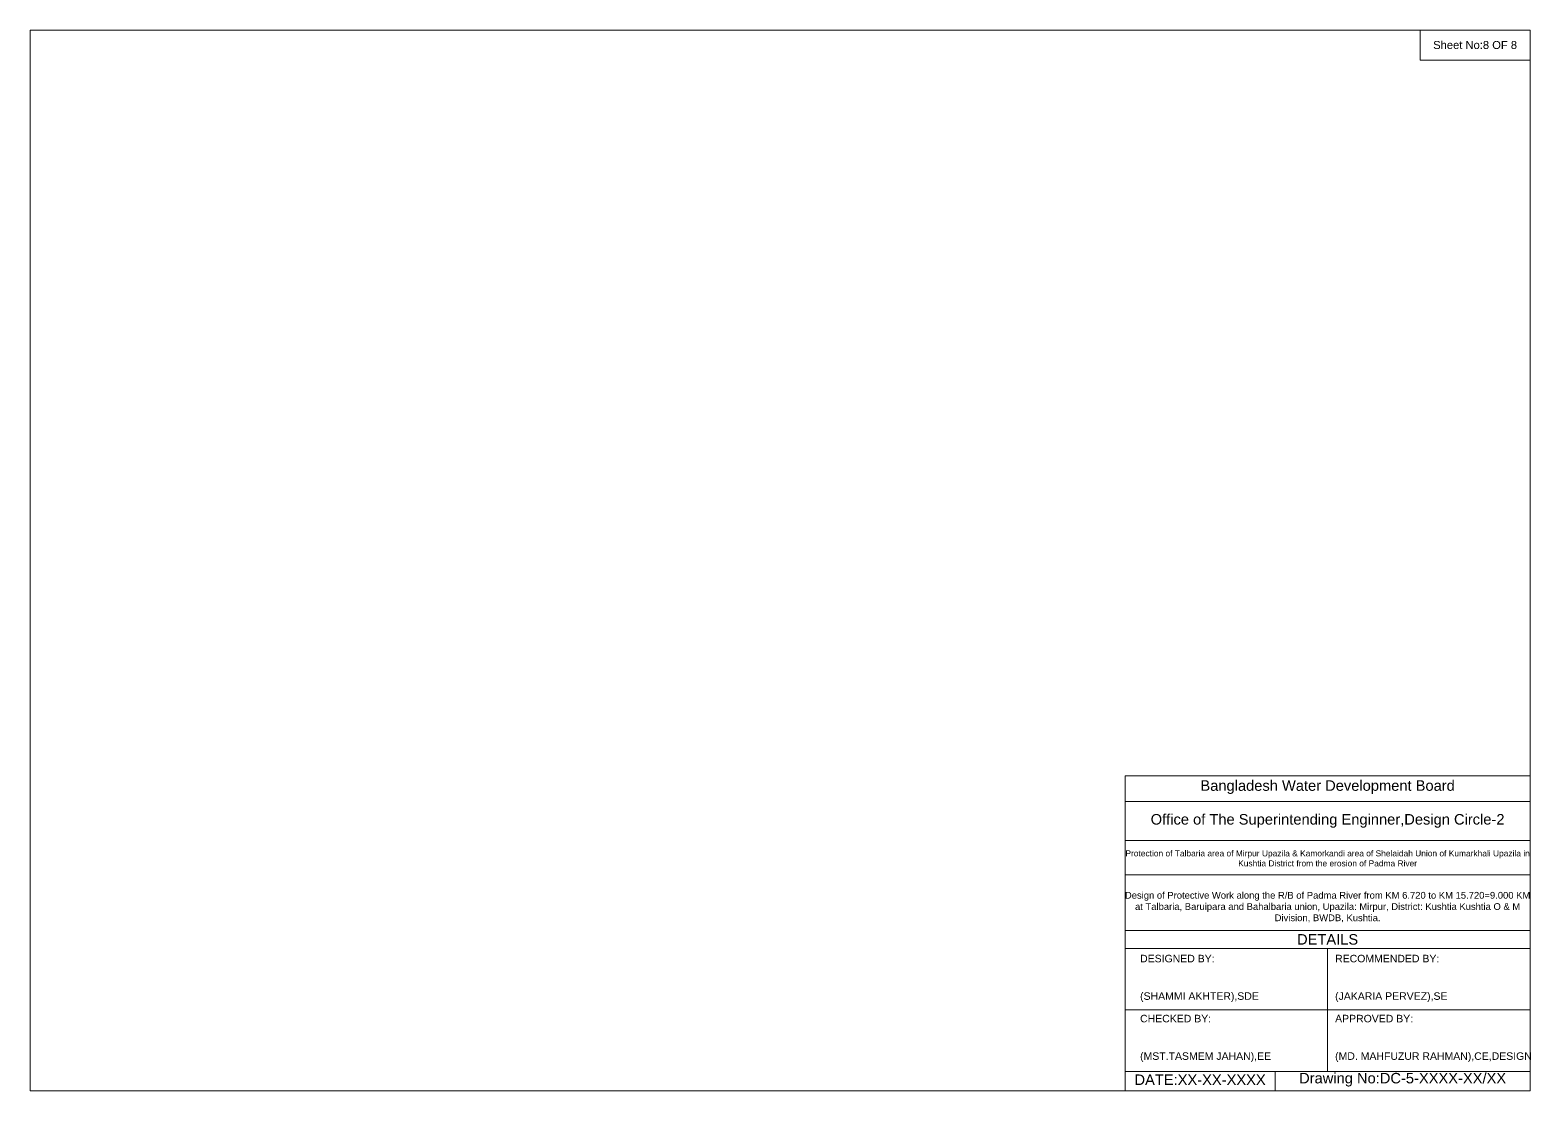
# Model space of a CAD drawing. Header units: inches. Extents: x 15 to 141071, y -30183 to 14738.
# Drawn here: x 56265 to 71273, y 3075 to 13681 of the extents above; entities that cross this region are included whole.
import ezdxf

# ---------------------------------------------------------------- set-up
doc = ezdxf.new("R2010")
doc.units = ezdxf.units.IN
doc.header["$MEASUREMENT"] = 0
doc.layers.add('Long Section Labels', color=7, linetype='Continuous', lineweight=9)
doc.styles.get("Standard").update_dxf_attribs({"font": 'arial.ttf'})

msp = doc.modelspace()

# ---------------------------------------------------------------- linework, layer by layer
at = {"layer": 'Long Section Labels'}
for points in [[(56264.549408, 13681.077359), (71264.549408, 13681.077359), (71264.549408, 3074.577359), (56264.549408, 3074.577359)], [(70164.549408, 13681.077359), (71264.549408, 13681.077359), (71264.549408, 13381.077359), (70164.549408, 13381.077359)]]:
    msp.add_lwpolyline(points, close=True, dxfattribs=at)
for points in [[(67214.549408, 3074.577359), (67214.549408, 6224.577359), (71264.549408, 6224.577359)], [(67214.549408, 5969.577359), (71264.549408, 5969.577359)], [(67214.549408, 5579.577359), (71264.549408, 5579.577359)], [(67214.549408, 5234.577359), (71264.549408, 5234.577359)], [(67214.549408, 4679.577359), (71264.549408, 4679.577359)], [(67214.549408, 4499.577359), (71264.549408, 4499.577359)], [(69239.549408, 4499.577359), (69239.549408, 3269.577359)], [(67214.549408, 3884.577359), (71264.549408, 3884.577359)], [(67214.549408, 3269.577359), (71264.549408, 3269.577359)], [(68714.549408, 3269.577359), (68714.549408, 3074.577359)]]:
    msp.add_lwpolyline(points, dxfattribs=at)

# ---------------------------------------------------------------- texts
at = {"layer": 'Long Section Labels', "attachment_point": 5}
for s, insert, char_height in [('Sheet No:8 OF 8', (70714.549408, 13531.077359), 80), ('Bangladesh Water Development Board', (69239.549408, 6112.077359), 105), ('Office of The Superintending Enginner,Design Circle-2', (69239.549408, 5774.577359), 105)]:
    msp.add_mtext(s, dxfattribs=dict(at, insert=insert, char_height=char_height))
at = {"layer": 'Long Section Labels'}
for s, insert, char_height, width, attachment_point in [('Protection of Talbaria area of Mirpur Upazila & Kamorkandi area of Shelaidah Union of Kumarkhali Upazila in Kushtia District from the erosion of Padma River', (69239.549408, 5399.577359), 60, 4200, 5), ('Design of Protective Work along the R/B of Padma River from KM 6.720 to KM 15.720=9.000 KM at Talbaria, Baruipara and Bahalbaria union, Upazila: Mirpur, District: Kushtia Kushtia O & M Division, BWDB, Kushtia.', (69239.549408, 4912.077359), 67.5, 4050, 5), ('DETAILS', (69239.549408, 4589.577359), 105, 4200, 5), ('DESIGNED BY:^J^J^J(SHAMMI AKHTER),SDE', (67364.549408, 4199.577359), 75, 2100, 4), ('RECOMMENDED BY:^J^J^J(JAKARIA PERVEZ),SE', (69314.549408, 4199.577359), 75, 2100, 4), ('CHECKED BY:^J^J^J(MST.TASMEM JAHAN),EE', (67364.549408, 3599.577359), 75, 2100, 4), ('APPROVED BY:^J^J^J(MD. MAHFUZUR RAHMAN),CE,DESIGN', (69314.549408, 3599.577359), 75, 2100, 4), ('DATE:XX-XX-XXXX', (67964.549408, 3187.077359), 105, 2100, 5), ('Drawing No:DC-5-XXXX-XX/XX', (69989.549408, 3187.077359), 105, 3300, 5)]:
    msp.add_mtext(s, dxfattribs=dict(at, insert=insert, char_height=char_height, width=width, attachment_point=attachment_point))

doc.saveas('drawing.dxf')
